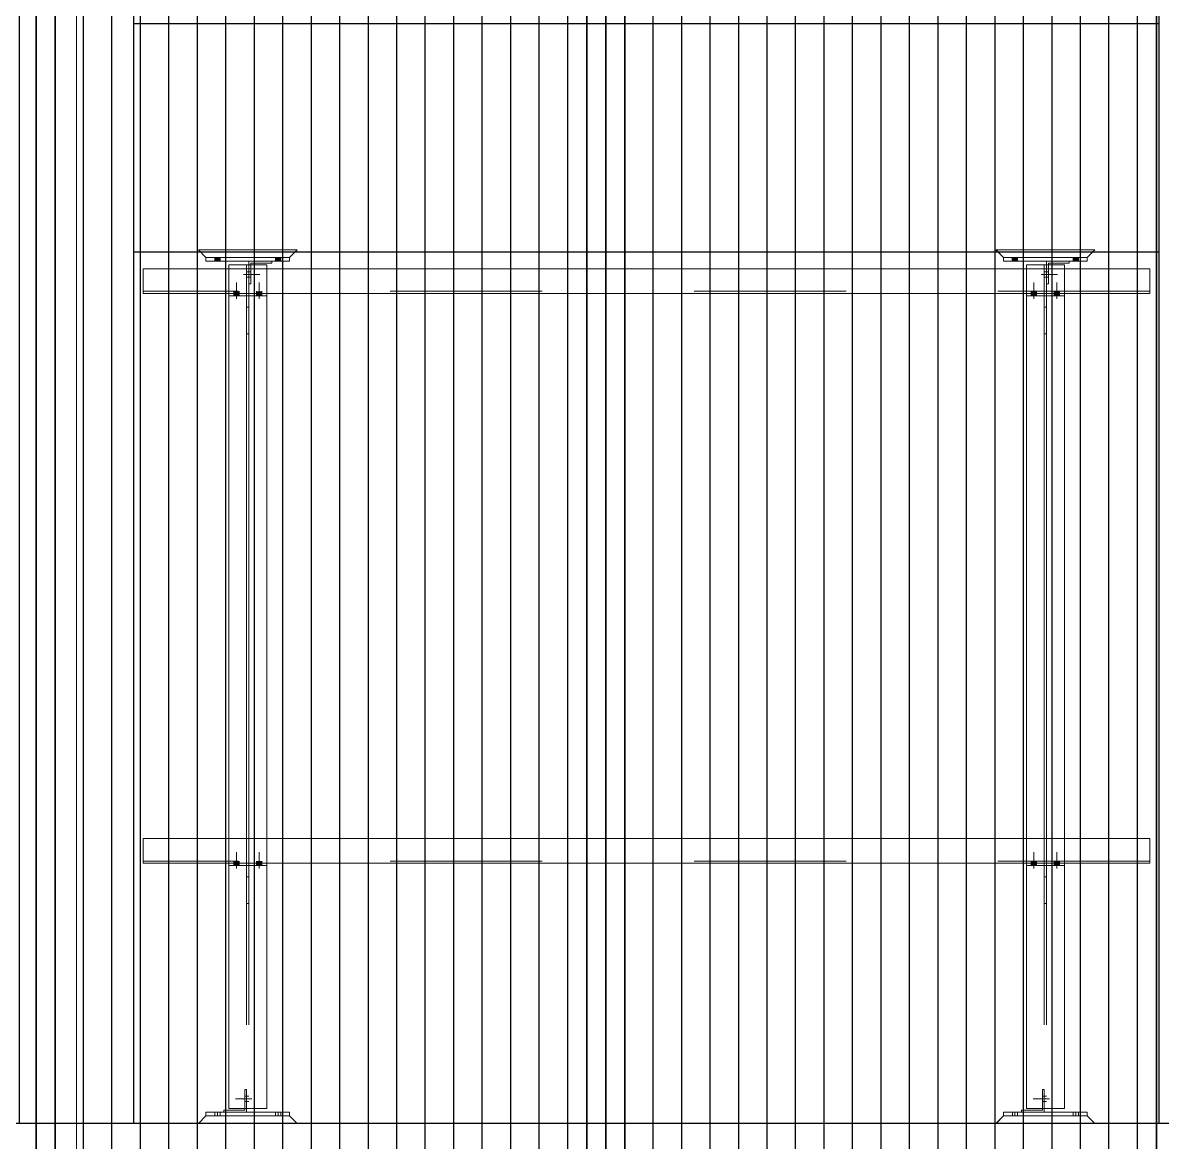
# Model space of a CAD drawing. Header units: millimetres. Extents: x 652937 to 1670132, y 1473552 to 2851037.
# Drawn here: x 663462.441 to 663465.441, y 1524561.339 to 1524564.286 of the extents above; entities that cross this region are included whole.
import ezdxf

# ---------------------------------------------------------------- set-up
doc = ezdxf.new("R2010")
doc.units = ezdxf.units.MM
for name, pattern in [('Grid Line', [22.225, 12.7, -3.175, 3.175, -3.175]), ('XKITLINE00', [0]), ('XKITLINE02', [4, 2, -2])]:
    doc.linetypes.add(name, pattern=pattern)
doc.layers.add('000 - 0_HIDE_OBJ_FRAMING_DEF_SUB', color=7, linetype='Continuous', plot=False)
for name, color, linetype, lineweight in [('A-GENM', 7, 'Continuous', 9), ('Bolt', 7, 'Continuous', 0), ('Part', 7, 'Continuous', 0), ('Z-030-M_GRID', 7, 'Continuous', 9)]:
    doc.layers.add(name, color=color, linetype=linetype, lineweight=lineweight)

# ---------------------------------------------------------------- blocks, each defined once
blk = doc.blocks.new('GM_Louver Grill Vertical Z1 - Z Profile-V69-ENT 3 ELE-1 Sheet')
at = {"layer": '000 - 0_HIDE_OBJ_FRAMING_DEF_SUB', "color": 7}
blk.add_line((1605284.3, 105925), (1605284.3, 114870), dxfattribs=at)
blk = doc.blocks.new('E1')
at = {"layer": '000 - 0_HIDE_OBJ_FRAMING_DEF_SUB', "color": 7, "lineweight": 35}
for p, q in [((1604009.3, 105925), (1604009.3, 114870)), ((1605409.3, 114870), (1605409.3, 105925)), ((1605509.3, 114870), (1605509.3, 105925)), ((1606909.3, 105925), (1606909.3, 114870))]:
    blk.add_line(p, q, dxfattribs=at)
for points in [[(1603959.3, 114870), (1602459.3, 114870), (1602459.3, 105925), (1603959.3, 105925)], [(1603959.3, 114870), (1605459.3, 114870), (1605459.3, 105925), (1603959.3, 105925)], [(1606959.3, 114870), (1605459.3, 114870), (1605459.3, 105925), (1606959.3, 105925)]]:
    blk.add_lwpolyline(points, close=True, dxfattribs=at)
at = {"layer": 'A-GENM', "color": 7}
for p in [(-1200, 0), (-1125, 0), (-1050, 0), (-975, 0), (-900, 0), (-825, 0), (-750, 0), (-675, 0), (-600, 0), (-525, 0), (-450, 0), (-375, 0), (-300, 0), (-225, 0), (-150, 0), (-75, 0), (0, 0), (75, 0), (300, 0), (375, 0), (450, 0), (525, 0), (600, 0), (675, 0), (750, 0), (825, 0), (900, 0), (975, 0), (1050, 0), (1125, 0), (1200, 0), (1275, 0), (1350, 0), (1425, 0), (1500, 0), (1575, 0)]:
    blk.add_blockref('GM_Louver Grill Vertical Z1 - Z Profile-V69-ENT 3 ELE-1 Sheet', p, dxfattribs=at)
blk = doc.blocks.new('*A20233093')
at = {"layer": 'Part', "color": 7, "linetype": 'XKITLINE02', "lineweight": 0}
for p, q in [((9.72662, 31), (9.626589, 30.9)), ((10.926821, 30.9), (9.626589, 30.9)), ((9.626822, 30.9), (9.726791, 31)), ((9.726791, 31), (9.72662, 31)), ((9.72662, 31), (10.82679, 31)), ((10.82662, 31), (10.926589, 30.9)), ((10.82679, 31), (10.926821, 30.9)), ((10.926589, 30.9), (10.926821, 30.9))]:
    blk.add_line(p, q, dxfattribs=at)
blk = doc.blocks.new('*A20243094')
at = {"layer": 'Bolt', "color": 7, "linetype": 'XKITLINE02', "lineweight": 0}
for p, q in [((10.331305, 31.225), (10.116705, 31.225)), ((10.261675, 31.26), (10.236675, 31.26)), ((10.291694, 31.26), (10.261694, 31.26)), ((10.261735, 31.19), (10.236735, 31.19)), ((10.291716, 31.19), (10.261716, 31.19))]:
    blk.add_line(p, q, dxfattribs=at)
blk = doc.blocks.new('*A20253095')
at = {"layer": 'Part', "color": 7, "linetype": 'XKITLINE02', "lineweight": 0}
for p, q in [((10.82679, 31.05), (9.72662, 31.05)), ((9.72662, 31.05), (9.72662, 31)), ((9.726791, 31), (9.726791, 31.05)), ((10.82662, 31), (10.82662, 31.05)), ((10.82679, 31.05), (10.82679, 31)), ((10.82679, 31), (9.72662, 31))]:
    blk.add_line(p, q, dxfattribs=at)
blk = doc.blocks.new('*A20263096')
at = {"layer": 'Part', "color": 7, "linetype": 'XKITLINE02', "lineweight": 0}
for p, q in [((10.261752, 31.35), (10.236659, 31.35)), ((10.236659, 31.075), (10.236659, 31.35)), ((10.236752, 31.35), (10.236752, 31.075)), ((10.261659, 31.05), (10.261659, 31.35)), ((10.261752, 31.05), (10.261752, 31.35)), ((10.236752, 31.075), (9.961659, 31.075)), ((9.961659, 31.075), (9.961659, 31.05)), ((10.261752, 31.05), (9.961659, 31.05)), ((9.961752, 31.05), (9.961752, 31.075))]:
    blk.add_line(p, q, dxfattribs=at)
blk = doc.blocks.new('*A20273097')
at = {"layer": 'Bolt', "color": 7, "linetype": 'XKITLINE02', "lineweight": 0}
for p, q in [((9.841671, 31), (9.841671, 31.05)), ((9.876705, 31), (9.876705, 31.05)), ((9.911739, 31), (9.911739, 31.05)), ((10.641671, 31), (10.641671, 31.05)), ((10.676705, 31), (10.676705, 31.05)), ((10.711739, 31), (10.711739, 31.05))]:
    blk.add_line(p, q, dxfattribs=at)
blk = doc.blocks.new('*A20723142')
at = {"layer": 'Part', "color": 7, "linetype": 'XKITLINE02', "lineweight": 0}
for p, q in [((20.227179, 31), (20.127148, 30.9)), ((21.42738, 30.9), (20.127148, 30.9)), ((20.12738, 30.9), (20.227349, 31)), ((20.227349, 31), (20.227179, 31)), ((20.227179, 31), (21.327349, 31)), ((21.327179, 31), (21.427148, 30.9)), ((21.327349, 31), (21.42738, 30.9)), ((21.427148, 30.9), (21.42738, 30.9))]:
    blk.add_line(p, q, dxfattribs=at)
blk = doc.blocks.new('*A20733143')
at = {"layer": 'Bolt', "color": 7, "linetype": 'XKITLINE02', "lineweight": 0}
for p, q in [((20.831864, 31.225), (20.617264, 31.225)), ((20.762234, 31.26), (20.737234, 31.26)), ((20.792253, 31.26), (20.762253, 31.26)), ((20.762294, 31.19), (20.737294, 31.19)), ((20.792275, 31.19), (20.762275, 31.19))]:
    blk.add_line(p, q, dxfattribs=at)
blk = doc.blocks.new('*A20743144')
at = {"layer": 'Part', "color": 7, "linetype": 'XKITLINE02', "lineweight": 0}
for p, q in [((21.327349, 31.05), (20.227179, 31.05)), ((20.227179, 31.05), (20.227179, 31)), ((20.227349, 31), (20.227349, 31.05)), ((21.327179, 31), (21.327179, 31.05)), ((21.327349, 31.05), (21.327349, 31)), ((21.327349, 31), (20.227179, 31))]:
    blk.add_line(p, q, dxfattribs=at)
blk = doc.blocks.new('*A20753145')
at = {"layer": 'Part', "color": 7, "linetype": 'XKITLINE02', "lineweight": 0}
for p, q in [((20.76231, 31.35), (20.737217, 31.35)), ((20.737217, 31.075), (20.737217, 31.35)), ((20.73731, 31.35), (20.73731, 31.075)), ((20.762217, 31.05), (20.762217, 31.35)), ((20.76231, 31.05), (20.76231, 31.35)), ((20.73731, 31.075), (20.462217, 31.075)), ((20.462217, 31.075), (20.462217, 31.05)), ((20.76231, 31.05), (20.462217, 31.05)), ((20.46231, 31.05), (20.46231, 31.075))]:
    blk.add_line(p, q, dxfattribs=at)
blk = doc.blocks.new('*A20763146')
at = {"layer": 'Bolt', "color": 7, "linetype": 'XKITLINE02', "lineweight": 0}
for p, q in [((20.34223, 31), (20.34223, 31.05)), ((20.377264, 31), (20.377264, 31.05)), ((20.412298, 31), (20.412298, 31.05)), ((21.14223, 31), (21.14223, 31.05)), ((21.177264, 31), (21.177264, 31.05)), ((21.212298, 31), (21.212298, 31.05))]:
    blk.add_line(p, q, dxfattribs=at)
blk = doc.blocks.new('*A21933263')
at = {"layer": 'Part', "color": 7, "linetype": 'XKITLINE00', "lineweight": 0}
for p, q in [((8.901808, 36.65), (8.901819, 36.65)), ((8.901966, 36.65), (8.901819, 36.65)), ((8.901819, 36.65), (8.901819, 36.355)), ((22.152741, 36.65), (8.901956, 36.65)), ((8.901966, 36.65), (8.901966, 36.325)), ((22.152731, 36.65), (22.152741, 36.65)), ((22.152741, 36.65), (22.152741, 36.325)), ((8.901808, 36.355), (8.901808, 36.325)), ((8.901966, 36.325), (8.901808, 36.325)), ((8.901808, 36.325), (22.152741, 36.325)), ((8.901819, 36.355), (8.901966, 36.355)), ((8.901819, 36.355), (8.901956, 36.355))]:
    blk.add_line(p, q, dxfattribs=at)
at = {"layer": 'Part', "color": 7, "linetype": 'XKITLINE02', "lineweight": 0}
for p, q in [((8.901808, 36.65), (8.901808, 36.355)), ((8.901819, 36.65), (8.901808, 36.65)), ((8.901956, 36.355), (8.901956, 36.65)), ((22.152584, 36.325), (22.152584, 36.65)), ((22.152584, 36.65), (22.152594, 36.65)), ((22.152594, 36.65), (22.152594, 36.355)), ((22.152731, 36.355), (22.152731, 36.65)), ((22.152731, 36.355), (8.901956, 36.355)), ((22.152741, 36.325), (22.152584, 36.325)), ((22.152594, 36.355), (22.152731, 36.355))]:
    blk.add_line(p, q, dxfattribs=at)
blk = doc.blocks.new('*A21943264')
at = {"layer": 'Part', "color": 7, "linetype": 'XKITLINE00', "lineweight": 0}
for p, q in [((8.901808, 44.15), (8.901819, 44.15)), ((8.901966, 44.15), (8.901819, 44.15)), ((8.901819, 44.15), (8.901819, 43.855)), ((22.152741, 44.15), (8.901956, 44.15)), ((8.901966, 44.15), (8.901966, 43.825)), ((22.152731, 44.15), (22.152741, 44.15)), ((22.152741, 44.15), (22.152741, 43.825)), ((8.901808, 43.855), (8.901808, 43.825)), ((8.901966, 43.825), (8.901808, 43.825)), ((8.901808, 43.825), (22.152741, 43.825)), ((8.901819, 43.855), (8.901966, 43.855)), ((8.901819, 43.855), (8.901956, 43.855))]:
    blk.add_line(p, q, dxfattribs=at)
at = {"layer": 'Part', "color": 7, "linetype": 'XKITLINE02', "lineweight": 0}
for p, q in [((8.901808, 44.15), (8.901808, 43.855)), ((8.901819, 44.15), (8.901808, 44.15)), ((8.901956, 43.855), (8.901956, 44.15)), ((22.152584, 43.825), (22.152584, 44.15)), ((22.152584, 44.15), (22.152594, 44.15)), ((22.152594, 44.15), (22.152594, 43.855)), ((22.152731, 43.855), (22.152731, 44.15)), ((22.152731, 43.855), (8.901956, 43.855)), ((22.152741, 43.825), (22.152584, 43.825)), ((22.152594, 43.855), (22.152731, 43.855))]:
    blk.add_line(p, q, dxfattribs=at)
blk = doc.blocks.new('*A21953265')
at = {"layer": 'Part', "color": 7, "linetype": 'XKITLINE00', "lineweight": 0}
for p, q in [((20.792217, 44.25), (20.792217, 44.2)), ((20.79231, 44.25), (20.79231, 44.2)), ((21.09231, 44.225), (21.09231, 44.25)), ((20.81731, 44.225), (20.81731, 44.2)), ((21.09231, 44.225), (20.81731, 44.225))]:
    blk.add_line(p, q, dxfattribs=at)
at = {"layer": 'Part', "color": 7, "linetype": 'XKITLINE02', "lineweight": 0}
for p, q in [((21.09231, 44.25), (20.792217, 44.25)), ((21.092217, 44.25), (21.092217, 44.225)), ((20.792217, 44.2), (20.792217, 43.95)), ((20.79231, 44.2), (20.79231, 43.95)), ((20.81731, 44.225), (20.817217, 44.225)), ((20.817217, 44.225), (20.817217, 43.95)), ((20.81731, 44.225), (20.817217, 44.225)), ((20.81731, 44.2), (20.81731, 43.95)), ((20.81731, 43.95), (20.792217, 43.95))]:
    blk.add_line(p, q, dxfattribs=at)
blk = doc.blocks.new('*A21963266')
at = {"layer": 'Bolt'}
for points in [[(20.412, 44.3), (20.412, 44.25), (20.342, 44.25), (20.342, 44.3)], [(21.212, 44.3), (21.212, 44.25), (21.142, 44.25), (21.142, 44.3)]]:
    blk.add_hatch(color=7, dxfattribs=at).paths.add_polyline_path(points, flags=17)
at = {"layer": 'Bolt', "color": 7, "linetype": 'XKITLINE00', "lineweight": 0}
for p, q in [((20.342, 44.3), (20.342, 44.25)), ((20.377, 44.3), (20.377, 44.25)), ((20.412, 44.3), (20.412, 44.25)), ((21.142, 44.3), (21.142, 44.25)), ((21.177, 44.3), (21.177, 44.25)), ((21.212, 44.3), (21.212, 44.25))]:
    blk.add_line(p, q, dxfattribs=at)
blk = doc.blocks.new('*A21973267')
at = {"layer": 'Part', "color": 7, "linetype": 'XKITLINE00', "lineweight": 0}
for p, q in [((20.527349, 43.825), (20.527349, 43.795)), ((20.527535, 43.825), (20.527535, 43.795)), ((21.027535, 43.795), (21.027535, 43.825)), ((20.527349, 43.795), (20.527535, 43.795)), ((21.027535, 43.795), (20.527349, 43.795))]:
    blk.add_line(p, q, dxfattribs=at)
at = {"layer": 'Part', "color": 7, "linetype": 'XKITLINE02', "lineweight": 0}
for p, q in [((21.027535, 43.825), (20.527349, 43.825)), ((21.027349, 43.825), (21.027535, 43.825)), ((21.027349, 43.825), (21.027349, 43.795)), ((21.027349, 43.795), (21.027535, 43.795))]:
    blk.add_line(p, q, dxfattribs=at)
blk = doc.blocks.new('*A21983268')
at = {"layer": 'Part', "color": 7, "linetype": 'XKITLINE00', "lineweight": 0}
for p, q in [((20.762349, 43.795), (20.762349, 43.295)), ((20.762535, 43.645), (20.762535, 43.795)), ((20.792535, 43.795), (20.762535, 43.795)), ((20.792535, 43.645), (20.792535, 43.795)), ((20.762396, 43.295), (20.762535, 43.645)), ((20.762535, 43.645), (20.792535, 43.645)), ((20.792535, 43.645), (20.792396, 43.295)), ((20.762349, 43.295), (20.762396, 43.295)), ((20.792396, 43.295), (20.762396, 43.295))]:
    blk.add_line(p, q, dxfattribs=at)
at = {"layer": 'Part', "color": 7, "linetype": 'XKITLINE02', "lineweight": 0}
for p, q in [((20.762535, 43.795), (20.762349, 43.795)), ((20.762535, 43.795), (20.762349, 43.795)), ((20.792349, 43.295), (20.792349, 43.795)), ((20.762396, 43.295), (20.762349, 43.295))]:
    blk.add_line(p, q, dxfattribs=at)
blk = doc.blocks.new('*A21993269')
at = {"layer": 'Bolt'}
for points in [[(20.592, 43.825), (20.592, 43.855), (20.662, 43.855), (20.662, 43.825)], [(20.592, 43.795), (20.592, 43.825), (20.662, 43.825), (20.662, 43.795)], [(20.892, 43.825), (20.892, 43.855), (20.962, 43.855), (20.962, 43.825)], [(20.892, 43.795), (20.892, 43.825), (20.962, 43.825), (20.962, 43.795)]]:
    blk.add_hatch(color=7, dxfattribs=at).paths.add_polyline_path(points, flags=17)
at = {"layer": 'Bolt', "color": 7, "linetype": 'XKITLINE00', "lineweight": 0}
for p, q in [((20.627, 43.755), (20.627, 43.97)), ((20.927, 43.755), (20.927, 43.97)), ((20.592, 43.825), (20.592, 43.855)), ((20.592, 43.795), (20.592, 43.825)), ((20.662, 43.825), (20.662, 43.855)), ((20.662, 43.795), (20.662, 43.825)), ((20.892, 43.825), (20.892, 43.855)), ((20.892, 43.795), (20.892, 43.825)), ((20.962, 43.825), (20.962, 43.855)), ((20.962, 43.795), (20.962, 43.825))]:
    blk.add_line(p, q, dxfattribs=at)
blk = doc.blocks.new('*A22143284')
at = {"layer": 'Part', "color": 7, "linetype": 'XKITLINE00', "lineweight": 0}
for p, q in [((9.626589, 44.4), (9.72662, 44.3)), ((9.726791, 44.3), (9.626822, 44.4)), ((10.926821, 44.4), (10.82679, 44.3)), ((10.82679, 44.3), (9.72662, 44.3))]:
    blk.add_line(p, q, dxfattribs=at)
at = {"layer": 'Part', "color": 7, "linetype": 'XKITLINE02', "lineweight": 0}
for p, q in [((9.626822, 44.4), (9.626589, 44.4)), ((9.626589, 44.4), (10.926821, 44.4)), ((10.82662, 44.3), (10.926589, 44.4)), ((10.82679, 44.3), (10.82662, 44.3))]:
    blk.add_line(p, q, dxfattribs=at)
blk = doc.blocks.new('*A22153285')
at = {"layer": 'Bolt', "color": 7, "linetype": 'XKITLINE02', "lineweight": 0}
for p, q in [((10.261716, 44.11), (10.291716, 44.11)), ((10.291735, 44.11), (10.316735, 44.11)), ((10.222105, 44.075), (10.436705, 44.075)), ((10.261694, 44.04), (10.291694, 44.04)), ((10.291675, 44.04), (10.316675, 44.04))]:
    blk.add_line(p, q, dxfattribs=at)
blk = doc.blocks.new('*A22163286')
at = {"layer": 'Part', "color": 7, "linetype": 'XKITLINE00', "lineweight": 0}
for p, q in [((9.72662, 44.25), (9.72662, 44.3)), ((10.82679, 44.3), (9.72662, 44.3)), ((10.82679, 44.25), (9.72662, 44.25)), ((9.726791, 44.25), (9.726791, 44.3)), ((10.82679, 44.25), (10.82679, 44.3))]:
    blk.add_line(p, q, dxfattribs=at)
at = {"layer": 'Part', "color": 7, "linetype": 'XKITLINE02', "lineweight": 0}
blk.add_line((10.82662, 44.25), (10.82662, 44.3), dxfattribs=at)
blk = doc.blocks.new('*A22173287')
at = {"layer": 'Part', "color": 7, "linetype": 'XKITLINE00', "lineweight": 0}
for p, q in [((10.291659, 44.25), (10.291659, 44.2)), ((10.291752, 44.25), (10.291752, 44.2)), ((10.591752, 44.225), (10.591752, 44.25)), ((10.316752, 44.225), (10.316752, 44.2)), ((10.591752, 44.225), (10.316752, 44.225))]:
    blk.add_line(p, q, dxfattribs=at)
at = {"layer": 'Part', "color": 7, "linetype": 'XKITLINE02', "lineweight": 0}
for p, q in [((10.591752, 44.25), (10.291659, 44.25)), ((10.591659, 44.25), (10.591659, 44.225)), ((10.291659, 44.2), (10.291659, 43.95)), ((10.291752, 44.2), (10.291752, 43.95)), ((10.316752, 44.225), (10.316659, 44.225)), ((10.316659, 44.225), (10.316659, 43.95)), ((10.316752, 44.225), (10.316659, 44.225)), ((10.316752, 44.2), (10.316752, 43.95)), ((10.316752, 43.95), (10.291659, 43.95))]:
    blk.add_line(p, q, dxfattribs=at)
blk = doc.blocks.new('*A22183288')
at = {"layer": 'Bolt'}
for points in [[(9.912, 44.3), (9.912, 44.25), (9.842, 44.25), (9.842, 44.3)], [(10.712, 44.3), (10.712, 44.25), (10.642, 44.25), (10.642, 44.3)]]:
    blk.add_hatch(color=7, dxfattribs=at).paths.add_polyline_path(points, flags=17)
at = {"layer": 'Bolt', "color": 7, "linetype": 'XKITLINE00', "lineweight": 0}
for p, q in [((9.842, 44.3), (9.842, 44.25)), ((9.877, 44.3), (9.877, 44.25)), ((9.912, 44.3), (9.912, 44.25)), ((10.642, 44.3), (10.642, 44.25)), ((10.677, 44.3), (10.677, 44.25)), ((10.712, 44.3), (10.712, 44.25))]:
    blk.add_line(p, q, dxfattribs=at)
blk = doc.blocks.new('*A22193289')
at = {"layer": 'Part', "color": 7, "linetype": 'XKITLINE00', "lineweight": 0}
for p, q in [((10.02679, 43.825), (10.02679, 43.795)), ((10.026977, 43.825), (10.026977, 43.795)), ((10.526977, 43.795), (10.526977, 43.825)), ((10.02679, 43.795), (10.026977, 43.795)), ((10.526977, 43.795), (10.02679, 43.795))]:
    blk.add_line(p, q, dxfattribs=at)
at = {"layer": 'Part', "color": 7, "linetype": 'XKITLINE02', "lineweight": 0}
for p, q in [((10.526977, 43.825), (10.02679, 43.825)), ((10.52679, 43.825), (10.526977, 43.825)), ((10.52679, 43.825), (10.52679, 43.795)), ((10.52679, 43.795), (10.526977, 43.795))]:
    blk.add_line(p, q, dxfattribs=at)
blk = doc.blocks.new('*A22203290')
at = {"layer": 'Part', "color": 7, "linetype": 'XKITLINE00', "lineweight": 0}
for p, q in [((10.26179, 43.795), (10.26179, 43.295)), ((10.261977, 43.645), (10.261977, 43.795)), ((10.291977, 43.795), (10.261977, 43.795)), ((10.291977, 43.645), (10.291977, 43.795)), ((10.261837, 43.295), (10.261977, 43.645)), ((10.261977, 43.645), (10.291977, 43.645)), ((10.291977, 43.645), (10.291837, 43.295)), ((10.26179, 43.295), (10.261837, 43.295)), ((10.291837, 43.295), (10.261837, 43.295))]:
    blk.add_line(p, q, dxfattribs=at)
at = {"layer": 'Part', "color": 7, "linetype": 'XKITLINE02', "lineweight": 0}
for p, q in [((10.261977, 43.795), (10.26179, 43.795)), ((10.261977, 43.795), (10.26179, 43.795)), ((10.29179, 43.295), (10.29179, 43.795)), ((10.261837, 43.295), (10.26179, 43.295))]:
    blk.add_line(p, q, dxfattribs=at)
blk = doc.blocks.new('*A22213291')
at = {"layer": 'Bolt'}
for points in [[(10.092, 43.825), (10.092, 43.855), (10.162, 43.855), (10.162, 43.825)], [(10.092, 43.795), (10.092, 43.825), (10.162, 43.825), (10.162, 43.795)], [(10.392, 43.825), (10.392, 43.855), (10.462, 43.855), (10.462, 43.825)], [(10.392, 43.795), (10.392, 43.825), (10.462, 43.825), (10.462, 43.795)]]:
    blk.add_hatch(color=7, dxfattribs=at).paths.add_polyline_path(points, flags=17)
at = {"layer": 'Bolt', "color": 7, "linetype": 'XKITLINE00', "lineweight": 0}
for p, q in [((10.127, 43.755), (10.127, 43.97)), ((10.427, 43.755), (10.427, 43.97)), ((10.092, 43.825), (10.092, 43.855)), ((10.092, 43.795), (10.092, 43.825)), ((10.162, 43.825), (10.162, 43.855)), ((10.162, 43.795), (10.162, 43.825)), ((10.392, 43.825), (10.392, 43.855)), ((10.392, 43.795), (10.392, 43.825)), ((10.462, 43.825), (10.462, 43.855)), ((10.462, 43.795), (10.462, 43.825))]:
    blk.add_line(p, q, dxfattribs=at)
blk = doc.blocks.new('*A22473317')
at = {"layer": 'Part', "color": 7, "linetype": 'XKITLINE00', "lineweight": 0}
for p, q in [((10.02679, 36.325), (10.02679, 36.295)), ((10.026977, 36.325), (10.026977, 36.295)), ((10.526977, 36.295), (10.526977, 36.325)), ((10.02679, 36.295), (10.026977, 36.295)), ((10.526977, 36.295), (10.02679, 36.295))]:
    blk.add_line(p, q, dxfattribs=at)
at = {"layer": 'Part', "color": 7, "linetype": 'XKITLINE02', "lineweight": 0}
for p, q in [((10.526977, 36.325), (10.02679, 36.325)), ((10.52679, 36.325), (10.526977, 36.325)), ((10.52679, 36.325), (10.52679, 36.295)), ((10.52679, 36.295), (10.526977, 36.295))]:
    blk.add_line(p, q, dxfattribs=at)
blk = doc.blocks.new('*A22483318')
at = {"layer": 'Part', "color": 7, "linetype": 'XKITLINE00', "lineweight": 0}
for p, q in [((10.26179, 36.295), (10.26179, 35.795)), ((10.261977, 36.145), (10.261977, 36.295)), ((10.291977, 36.295), (10.261977, 36.295)), ((10.291977, 36.145), (10.291977, 36.295)), ((10.261837, 35.795), (10.261977, 36.145)), ((10.261977, 36.145), (10.291977, 36.145)), ((10.291977, 36.145), (10.291837, 35.795)), ((10.26179, 35.795), (10.261837, 35.795)), ((10.291837, 35.795), (10.261837, 35.795))]:
    blk.add_line(p, q, dxfattribs=at)
at = {"layer": 'Part', "color": 7, "linetype": 'XKITLINE02', "lineweight": 0}
for p, q in [((10.261977, 36.295), (10.26179, 36.295)), ((10.261977, 36.295), (10.26179, 36.295)), ((10.29179, 35.795), (10.29179, 36.295)), ((10.261837, 35.795), (10.26179, 35.795))]:
    blk.add_line(p, q, dxfattribs=at)
blk = doc.blocks.new('*A22493319')
at = {"layer": 'Bolt'}
for points in [[(10.092, 36.325), (10.092, 36.355), (10.162, 36.355), (10.162, 36.325)], [(10.092, 36.295), (10.092, 36.325), (10.162, 36.325), (10.162, 36.295)], [(10.392, 36.325), (10.392, 36.355), (10.462, 36.355), (10.462, 36.325)], [(10.392, 36.295), (10.392, 36.325), (10.462, 36.325), (10.462, 36.295)]]:
    blk.add_hatch(color=7, dxfattribs=at).paths.add_polyline_path(points, flags=17)
at = {"layer": 'Bolt', "color": 7, "linetype": 'XKITLINE00', "lineweight": 0}
for p, q in [((10.127, 36.255), (10.127, 36.47)), ((10.427, 36.255), (10.427, 36.47)), ((10.092, 36.325), (10.092, 36.355)), ((10.092, 36.295), (10.092, 36.325)), ((10.162, 36.325), (10.162, 36.355)), ((10.162, 36.295), (10.162, 36.325)), ((10.392, 36.325), (10.392, 36.355)), ((10.392, 36.295), (10.392, 36.325)), ((10.462, 36.325), (10.462, 36.355)), ((10.462, 36.295), (10.462, 36.325))]:
    blk.add_line(p, q, dxfattribs=at)
blk = doc.blocks.new('*A22563326')
at = {"layer": 'Part', "color": 7, "linetype": 'XKITLINE00', "lineweight": 0}
for p, q in [((20.527349, 36.325), (20.527349, 36.295)), ((20.527535, 36.325), (20.527535, 36.295)), ((21.027535, 36.295), (21.027535, 36.325)), ((20.527349, 36.295), (20.527535, 36.295)), ((21.027535, 36.295), (20.527349, 36.295))]:
    blk.add_line(p, q, dxfattribs=at)
at = {"layer": 'Part', "color": 7, "linetype": 'XKITLINE02', "lineweight": 0}
for p, q in [((21.027535, 36.325), (20.527349, 36.325)), ((21.027349, 36.325), (21.027535, 36.325)), ((21.027349, 36.325), (21.027349, 36.295)), ((21.027349, 36.295), (21.027535, 36.295))]:
    blk.add_line(p, q, dxfattribs=at)
blk = doc.blocks.new('*A22573327')
at = {"layer": 'Part', "color": 7, "linetype": 'XKITLINE00', "lineweight": 0}
for p, q in [((20.762349, 36.295), (20.762349, 35.795)), ((20.762535, 36.145), (20.762535, 36.295)), ((20.792535, 36.295), (20.762535, 36.295)), ((20.792535, 36.145), (20.792535, 36.295)), ((20.762396, 35.795), (20.762535, 36.145)), ((20.762535, 36.145), (20.792535, 36.145)), ((20.792535, 36.145), (20.792396, 35.795)), ((20.762349, 35.795), (20.762396, 35.795)), ((20.792396, 35.795), (20.762396, 35.795))]:
    blk.add_line(p, q, dxfattribs=at)
at = {"layer": 'Part', "color": 7, "linetype": 'XKITLINE02', "lineweight": 0}
for p, q in [((20.762535, 36.295), (20.762349, 36.295)), ((20.762535, 36.295), (20.762349, 36.295)), ((20.792349, 35.795), (20.792349, 36.295)), ((20.762396, 35.795), (20.762349, 35.795))]:
    blk.add_line(p, q, dxfattribs=at)
blk = doc.blocks.new('*A22583328')
at = {"layer": 'Bolt'}
for points in [[(20.592, 36.325), (20.592, 36.355), (20.662, 36.355), (20.662, 36.325)], [(20.592, 36.295), (20.592, 36.325), (20.662, 36.325), (20.662, 36.295)], [(20.892, 36.325), (20.892, 36.355), (20.962, 36.355), (20.962, 36.325)], [(20.892, 36.295), (20.892, 36.325), (20.962, 36.325), (20.962, 36.295)]]:
    blk.add_hatch(color=7, dxfattribs=at).paths.add_polyline_path(points, flags=17)
at = {"layer": 'Bolt', "color": 7, "linetype": 'XKITLINE00', "lineweight": 0}
for p, q in [((20.627, 36.255), (20.627, 36.47)), ((20.927, 36.255), (20.927, 36.47)), ((20.592, 36.325), (20.592, 36.355)), ((20.592, 36.295), (20.592, 36.325)), ((20.662, 36.325), (20.662, 36.355)), ((20.662, 36.295), (20.662, 36.325)), ((20.892, 36.325), (20.892, 36.355)), ((20.892, 36.295), (20.892, 36.325)), ((20.962, 36.325), (20.962, 36.355)), ((20.962, 36.295), (20.962, 36.325))]:
    blk.add_line(p, q, dxfattribs=at)
blk = doc.blocks.new('*A22773347')
at = {"layer": 'Part', "color": 7, "linetype": 'XKITLINE00', "lineweight": 0}
for p, q in [((20.127148, 44.4), (20.227179, 44.3)), ((20.227349, 44.3), (20.12738, 44.4)), ((21.42738, 44.4), (21.327349, 44.3)), ((21.327349, 44.3), (20.227179, 44.3))]:
    blk.add_line(p, q, dxfattribs=at)
at = {"layer": 'Part', "color": 7, "linetype": 'XKITLINE02', "lineweight": 0}
for p, q in [((20.12738, 44.4), (20.127148, 44.4)), ((20.127148, 44.4), (21.42738, 44.4)), ((21.327179, 44.3), (21.427148, 44.4)), ((21.327349, 44.3), (21.327179, 44.3))]:
    blk.add_line(p, q, dxfattribs=at)
blk = doc.blocks.new('*A22783348')
at = {"layer": 'Bolt', "color": 7, "linetype": 'XKITLINE02', "lineweight": 0}
for p, q in [((20.762275, 44.11), (20.792275, 44.11)), ((20.792294, 44.11), (20.817294, 44.11)), ((20.722664, 44.075), (20.937264, 44.075)), ((20.762253, 44.04), (20.792253, 44.04)), ((20.792234, 44.04), (20.817234, 44.04))]:
    blk.add_line(p, q, dxfattribs=at)
blk = doc.blocks.new('*A22793349')
at = {"layer": 'Part', "color": 7, "linetype": 'XKITLINE00', "lineweight": 0}
for p, q in [((20.227179, 44.25), (20.227179, 44.3)), ((21.327349, 44.3), (20.227179, 44.3)), ((21.327349, 44.25), (20.227179, 44.25)), ((20.227349, 44.25), (20.227349, 44.3)), ((21.327349, 44.25), (21.327349, 44.3))]:
    blk.add_line(p, q, dxfattribs=at)
at = {"layer": 'Part', "color": 7, "linetype": 'XKITLINE02', "lineweight": 0}
blk.add_line((21.327179, 44.25), (21.327179, 44.3), dxfattribs=at)

msp = doc.modelspace()

# ---------------------------------------------------------------- linework, layer by layer
at = {"color": 7}
for points in [[(663462.433, 1524561.3881), (663462.433, 1524568.0081), (663462.733, 1524568.0081), (663462.733, 1524561.3881)], [(663465.433, 1524561.3881), (663465.433, 1524568.0081), (663465.733, 1524568.0081), (663465.733, 1524561.3881)], [(663465.433, 1524564.2831), (663462.733, 1524564.2831)], [(663462.733, 1524563.6831), (663465.433, 1524563.6831)], [(663476.2287, 1524560.9881), (663476.2287, 1524562.1881), (663468.648, 1524562.1881), (663468.648, 1524561.3881), (663459.874, 1524561.3881)]]:
    msp.add_lwpolyline(points, dxfattribs=at)
at = {"layer": 'Part', "color": 7, "linetype": 'XKITLINE00', "lineweight": 0}
for p, q in [((663462.9838, 1524563.6481), (663462.9837, 1524563.6481)), ((663462.9837, 1524563.6481), (663462.9837, 1524563.6381)), ((663462.9837, 1524563.6481), (663462.9837, 1524563.6481)), ((663462.9838, 1524563.6481), (663462.9838, 1524563.6481)), ((663462.9838, 1524563.6481), (663463.0838, 1524563.6481)), ((663462.9838, 1524563.6481), (663462.9838, 1524563.6381)), ((663463.0838, 1524563.6481), (663463.0838, 1524563.6481)), ((663463.0838, 1524563.6481), (663463.0838, 1524563.6381)), ((663465.0839, 1524563.6481), (663465.0839, 1524563.6481)), ((663465.0839, 1524563.6481), (663465.0839, 1524563.6481)), ((663465.0839, 1524563.6481), (663465.0839, 1524563.6381)), ((663465.0839, 1524563.6481), (663465.0839, 1524563.6481)), ((663465.0839, 1524563.6481), (663465.1839, 1524563.6481)), ((663465.0839, 1524563.6481), (663465.0839, 1524563.6381)), ((663465.1839, 1524563.6481), (663465.1839, 1524563.6481)), ((663465.1839, 1524563.6481), (663465.1839, 1524563.6381)), ((663462.9837, 1524563.5731), (663462.9837, 1524562.1381)), ((663462.9838, 1524563.5731), (663462.9838, 1524561.4281)), ((663463.0838, 1524563.5671), (663463.0838, 1524562.1381)), ((663465.0839, 1524563.5731), (663465.0839, 1524562.1381)), ((663465.0839, 1524563.5731), (663465.0839, 1524562.1381)), ((663465.1839, 1524563.5671), (663465.1839, 1524562.1381)), ((663463.0838, 1524562.0671), (663463.0838, 1524561.4281)), ((663465.0839, 1524562.0731), (663465.0839, 1524561.4281)), ((663465.1839, 1524562.0671), (663465.1839, 1524561.4281)), ((663462.9838, 1524561.4281), (663463.0838, 1524561.4281)), ((663465.0839, 1524561.4281), (663465.1839, 1524561.4281))]:
    msp.add_line(p, q, dxfattribs=at)
at = {"layer": 'Part', "color": 7, "linetype": 'XKITLINE02', "lineweight": 0}
for p, q in [((663462.9837, 1524563.6481), (663462.9838, 1524563.6481)), ((663463.0308, 1524563.6481), (663463.0308, 1524561.4281)), ((663463.0367, 1524563.6481), (663463.0367, 1524561.4281)), ((663465.0839, 1524563.6481), (663465.0839, 1524563.6481)), ((663465.1309, 1524563.6481), (663465.1309, 1524561.4281)), ((663465.1309, 1524563.6481), (663465.1309, 1524561.4281)), ((663465.1369, 1524563.6481), (663465.1369, 1524561.4281)), ((663462.9837, 1524563.6381), (663462.9837, 1524563.5731)), ((663462.9838, 1524563.6381), (663462.9838, 1524563.5731)), ((663463.0838, 1524563.6381), (663463.0838, 1524563.5671)), ((663465.0839, 1524563.6381), (663465.0839, 1524563.5731)), ((663465.0839, 1524563.6381), (663465.0839, 1524563.5731)), ((663465.1839, 1524563.6381), (663465.1839, 1524563.5671)), ((663462.9837, 1524562.1381), (663462.9837, 1524562.0731)), ((663462.9838, 1524562.1381), (663462.9838, 1524562.0731)), ((663463.0838, 1524562.1381), (663463.0838, 1524562.0671)), ((663465.0839, 1524562.1381), (663465.0839, 1524562.0731)), ((663465.0839, 1524562.1381), (663465.0839, 1524562.0731)), ((663465.1839, 1524562.1381), (663465.1839, 1524562.0671))]:
    msp.add_line(p, q, dxfattribs=at)
at = {"layer": 'Z-030-M_GRID', "color": 7, "linetype": 'Grid Line'}
msp.add_line((663462.583, 1524560.3084), (663462.583, 1524569.4578), dxfattribs=at)

# ---------------------------------------------------------------- block references
at = {"color": 7, "xscale": 0.001, "yscale": 0.001, "zscale": 0.001}
msp.add_blockref('E1', (661858.517, 1524453.5881), dxfattribs=at)
at = {"color": 7, "lineweight": 0, "xscale": 0.2, "yscale": 0.2, "zscale": 0.2}
for name, p in [('*A22143284', (663460.9784, 1524554.8081)), ('*A22773347', (663460.9784, 1524554.8081)), ('*A22163286', (663460.9784, 1524554.8081)), ('*A22183288', (663460.9784, 1524554.8081)), ('*A22173287', (663460.9784, 1524554.8081)), ('*A22793349', (663460.9784, 1524554.8081)), ('*A21963266', (663460.9784, 1524554.8081)), ('*A21953265', (663460.9784, 1524554.8081)), ('*A21943264', (663460.9784, 1524554.8081)), ('*A22153285', (663460.9784, 1524554.8081)), ('*A22783348', (663460.9784, 1524554.8081)), ('*A22213291', (663460.9784, 1524554.8081)), ('*A21993269', (663460.9784, 1524554.8081)), ('*A22193289', (663460.9784, 1524554.8081)), ('*A22203290', (663460.9784, 1524554.8081)), ('*A21973267', (663460.9784, 1524554.8081)), ('*A21983268', (663460.9784, 1524554.8081)), ('*A21933263', (663460.9784, 1524554.8081)), ('*A22493319', (663460.9784, 1524554.8081)), ('*A22583328', (663460.9784, 1524554.8081)), ('*A22473317', (663460.9784, 1524554.8081)), ('*A22483318', (663460.9784, 1524554.8081)), ('*A22563326', (663460.9784, 1524554.8081)), ('*A22573327', (663460.9784, 1524554.8081)), ('*A20263096', (663460.9784, 1524555.2081)), ('*A20243094', (663460.9784, 1524555.2081)), ('*A20753145', (663460.9784, 1524555.2081)), ('*A20733143', (663460.9784, 1524555.2081)), ('*A20233093', (663460.9784, 1524555.2081)), ('*A20253095', (663460.9784, 1524555.2081)), ('*A20273097', (663460.9784, 1524555.2081)), ('*A20723142', (663460.9784, 1524555.2081)), ('*A20743144', (663460.9784, 1524555.2081)), ('*A20763146', (663460.9784, 1524555.2081))]:
    msp.add_blockref(name, p, dxfattribs=at)

doc.saveas('drawing.dxf')
